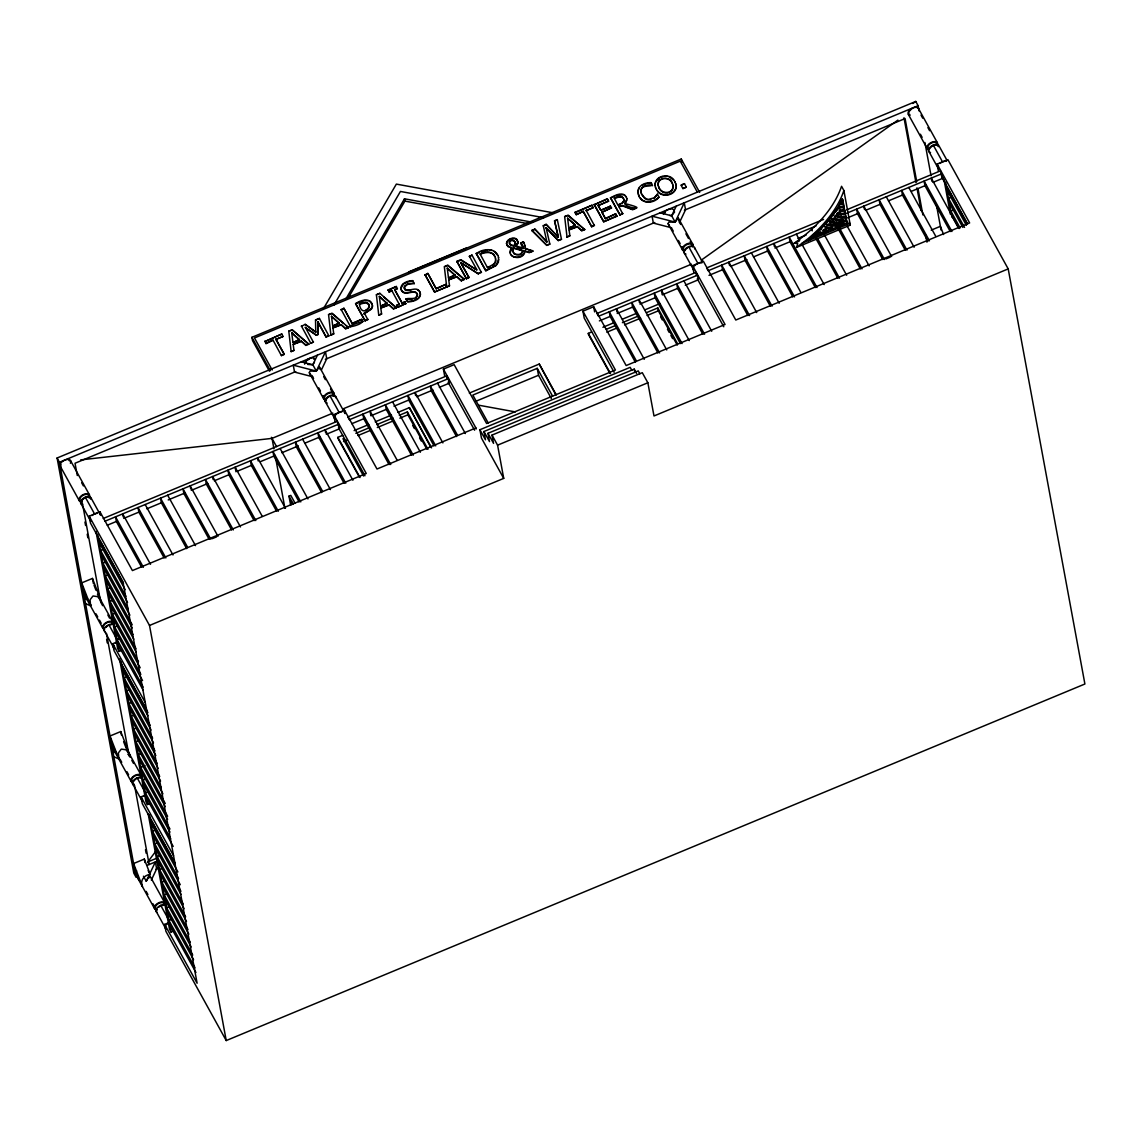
<?xml version="1.0" encoding="UTF-8"?>
<svg xmlns="http://www.w3.org/2000/svg" width="1142" height="1142" viewBox="0 0 1142 1142"><rect width="100%" height="100%" fill="white"/><g stroke="black" fill="none" stroke-linecap="round" stroke-linejoin="round"><path stroke-width="1.5" d="M637.978 192.855C637.008 185.818 645.173 182.292 651.083 182.649C655.993 188.887 640.262 182.777 641.033 191.071M512.829 251.397L513.615 247.871L523.107 250.555L521.038 254.095M626.872 198.551L626.073 202.42M372.392 305.328C373.72 310.496 352.807 319.517 371.278 309.254A6.966 5.582 -10.5 0 0 372.463 305.742C371.692 296.906 359.502 300.118 355.633 303.843L365.04 320.873L367.767 319.289L365.04 320.873M510.089 252.739C512.944 247.457 510.645 247.928 506.862 245.002M509.332 243.146L510.017 241.276L512.13 240.377L514.999 241.861M400.942 288.298L403.283 284.115L408.251 281.846M495.771 259.734L495.514 261.304A7.551 6.053 -10.5 0 1 492.673 264.73L487.477 267.642L489.604 266.757M658.106 183.962C658.963 177.067 669.769 176.767 671.981 183.12M673.123 187.045C671.967 194.854 659.862 193.74 658.534 186.389M369.337 305.828C366.925 312.48 360.472 313.151 359.445 304.2C362.656 302.202 368.909 300.774 369.408 306.256L368.609 308.554L365.183 310.624M498.754 259.619L495.999 265.201L485.735 270.754L496.071 265.615L498.397 262.275L498.54 257.264M506.52 243.76C507.077 239.392 512.858 237.308 516.498 239.235L518.111 241.704M655.108 183.905C656.065 174.512 671.753 172.799 674.851 181.921M676.135 187.131C675.136 196.538 659.491 198.265 656.379 189.129M638.007 191.099L639.277 187.888M417.444 294.55L417.058 295.835C415.574 301.645 402.027 295.15 407.665 301.916C412.819 301.916 421.683 299.547 420.242 292.752M512.858 250.098L513.615 247.871M403.983 287.741L407.18 284.458L414.218 283.359L408.865 283.473L404.339 286.1L404.996 289.854L410.949 290.011M420.299 295.036L418.243 298.219L413.076 300.731L407.58 301.502L406.024 298.662M523.107 250.555C522.222 254.837 515.499 256.493 513.243 252.453M524.892 251.04L529.203 252.71L532.829 251.197L529.131 252.282L524.892 251.04C523.607 257.05 514.043 259.848 510.645 254.209M524.963 251.468C523.322 262.003 504.093 257.507 511.816 247.614M518.025 242.718C510.26 248.599 529.988 251.897 520.681 243.003L523.45 241.861L524.135 243.374M842.268 198.751L837.214 209.1L828.749 220.691L808.45 240.605M837.214 209.1L842.653 199.45L847.278 224.489L842.411 199.565L842.796 200.264M626.772 200.335C616.052 208.501 656.093 211.056 624.603 203.533M320.074 369.237L319.289 367.253L316.334 371.093L312.851 364.783L317.419 355.148M310.624 374.576L309.282 372.577L309.996 371.107L316.334 371.093L325.47 351.793L326.74 358.716L321.416 369.965M143.449 876.185L146.233 881.224L155.383 861.939L156.654 868.848L151.329 880.111M678.876 220.249L678.091 218.265L675.136 222.105L671.653 215.795L676.221 206.145M669.44 225.588L668.084 223.589L668.798 222.119L675.136 222.105L684.272 202.805L685.557 209.728L679.461 222.59M307.598 364.412L312.851 364.783L314.464 362.043M146.233 881.224L147.846 878.469M669.683 215.41L671.653 215.795L674.608 211.955M655.494 182.235L659.048 178.223M675.736 188.787C672.652 195.396 662.046 197.123 657.592 190.971M638.307 194.297C640.562 204.075 653.595 204.332 658.948 197.166L657.435 194.169L654.252 197.809L648.056 199.522L644.188 197.752L642.075 195.082M657.435 194.169L654.323 198.223M796.616 247.386L797.701 243.574L794.29 243.175C814.503 228.814 833.232 210.171 841.568 186.303L843.881 190.5L850.276 225.102L796.616 247.386L807.751 238.935A102.437 59.198 -28.9 0 0 843.881 190.5M323.571 308.468L396.36 184.105L553.513 212.869M333.921 305.071L400.428 191.456L543.706 217.679M345.955 298.819L404.482 198.808L532.543 222.247M348.182 298.048L404.91 201.106L404.482 198.808M833.217 214.939L833.846 212.783L835.958 211.555L834.873 211.341L835.901 209.885L837.143 210.142L838.328 208.715L836.829 208.401M134.599 785.667L149.174 864.508L147.761 861.939L156.311 850.576M828.749 220.691L830.619 217.123L831.947 219.678L833.446 219.978L834.631 218.565L833.118 218.25L831.947 219.678M809.707 240.077L809.321 239.377L813.19 236.851L814.689 237.151L818.557 234.624L822.74 233.81L823.924 232.383L825.423 232.697L829.292 230.156L833.474 229.356L834.659 227.929L838.842 227.13L845.394 223.475L846.893 223.775M825.323 224.36L826.508 222.933M843.053 203.033L841.868 204.447L840.369 204.147L841.554 202.719L843.438 203.733M839.898 207.987L841.083 206.574L839.57 206.259L838.399 207.687L839.898 207.987L838.599 205.66M827.208 225.359L828.393 223.946L829.891 224.246L828.721 225.673L827.208 225.359L825.923 223.033M843.695 206.488L842.511 207.901L841.012 207.601L842.196 206.174L844.081 207.187M821.626 234.21L822.811 232.782L821.298 232.468L820.127 233.896L821.626 234.21L820.341 231.869M826.351 228.514L827.536 227.087L826.037 226.787L824.852 228.214L826.351 228.514L825.066 226.187M831.076 222.833L832.261 221.405L830.762 221.091L829.577 222.519L831.076 222.833L829.791 220.492M833.76 221.719L832.575 223.133L834.088 223.447L835.259 222.019L833.76 221.719L832.475 219.378M838.485 216.024L837.314 217.451L838.813 217.751L839.984 216.338L838.485 216.024L837.2 213.697M844.338 209.942L843.153 211.37L841.654 211.056L842.825 209.643L844.723 210.642M826.994 231.969L828.178 230.556L826.665 230.241L825.495 231.669L826.994 231.969L825.695 229.642M831.719 226.287L832.903 224.86L831.405 224.56L830.22 225.973L831.719 226.287L830.434 223.946M836.444 220.606L837.628 219.178L836.13 218.864L834.945 220.292L836.444 220.606L835.159 218.265M841.169 214.91L842.353 213.483L840.855 213.183L839.67 214.61L841.169 214.91L839.884 212.583M830.862 229.442L832.033 228.015L833.546 228.329L832.361 229.742L830.862 229.442L831.647 227.315L832.033 228.015M844.966 213.411L843.795 214.824L842.282 214.525L843.467 213.097L845.351 214.111M835.83 226.516L837.015 225.088L838.513 225.388L837.728 227.515L835.83 226.516L837.728 227.515M838.199 223.661L839.384 222.247L840.883 222.547L840.084 224.674L838.199 223.661L840.084 224.674M840.569 220.82L841.74 219.407L843.253 219.707L842.453 221.834L840.569 220.82L842.453 221.834M836.215 227.215L837.4 225.788L838.899 226.102M838.585 224.36L839.77 222.947L841.269 223.247M840.955 221.519L842.125 220.106L843.638 220.406M837.343 226.815L838.513 225.388M839.698 223.975L840.883 222.547M845.608 216.866L844.423 218.279L842.924 217.979L844.109 216.552L845.994 217.565M841.197 224.275L842.382 222.861L843.881 223.161L843.096 225.288L841.197 224.275L843.096 225.288M841.583 224.988L842.767 223.561L844.266 223.861M842.71 224.589L843.881 223.161M846.251 220.32L845.066 221.748L843.567 221.434L844.752 220.021L846.636 221.02M515.913 246.401L518.111 243.146L516.427 238.806C512.787 236.894 507.005 238.978 506.448 243.332L507.776 246.544L511.887 248.042M415.988 297.448L417.529 294.979C415.659 286.77 403.369 297.834 400.999 288.94M821.084 229.099L820.698 228.4L824.139 225.773L823.368 225.616L823.753 226.316M87.506 598.379L87.12 599.564L86.535 597.509M90.975 604.689L90.603 605.86L90.075 599.793L93.002 595.981L97.67 596.638L101.338 601.406L92.459 578.423L81.724 582.877L90.603 605.86L85.55 603.633M115.799 751.507L115.413 752.692L114.828 750.637M119.282 757.817L118.896 758.987L118.368 752.921L121.295 749.109L125.963 749.766L129.631 754.534L128.061 754.462M809.321 238.778L819.356 229.785L820.598 230.042L821.783 228.628L820.698 228.4M622.504 203.105L624.032 200.193C623.389 194.483 616.666 197.994 614.339 198.351C617.294 196.638 623.218 194.611 623.946 199.779C625.074 203.362 613.511 206.102 620.434 204.175M912.886 103.494L915.77 101.438L918.111 105.706L919.082 110.96M701.345 260.105L897.883 120.124M669.312 192.341L672.452 189.857L673.038 185.703M642.047 185.332L646.001 183.662M148.588 877.698L149.659 877.584M466.379 247.957L409.136 271.725L409.35 272.881M269.412 371.179L252.539 340.616L251.925 337.304L681.26 159.024L699.661 192.356M264.915 341.515L281.817 334.035L283.016 336.476L275.921 339.417L284.215 354.434L281.403 355.605L273.038 340.159L266.029 343.528L273.038 340.159M291.139 351.55L288.783 331.151L292.238 329.71L308.84 344.213L305.87 345.441L301.26 341.058L293.194 344.399L293.979 350.38L291.139 351.55L293.979 350.38M301.431 326.355L305.171 324.342L315.763 332.051L305.171 324.342M315.763 332.051L315.535 320.031L319.432 318.418L328.91 335.876L326.112 337.033L317.933 321.944L326.112 337.033M330.909 335.049L328.553 314.635L332.008 313.194L348.595 327.697L345.641 328.925L341.015 324.542L332.95 327.897L333.75 333.864L330.909 335.049L333.75 333.864M343.928 308.254L341.201 309.839L343.928 308.254L352.293 323.686L361.643 319.36L352.221 323.272M378.759 315.178L376.389 294.764L379.858 293.337L396.445 307.826L393.49 309.054L388.865 304.671L380.8 308.026L381.599 313.993L378.759 315.178L381.599 313.993M389.179 292.052L391.792 290.511L389.179 292.052L388.152 289.882L396.331 286.485L397.373 288.64L394.675 289.768L402.17 303.315L404.782 301.774L402.17 303.315M446.665 286.528L444.309 266.571L447.764 265.13L464.28 279.205L461.397 280.861L456.786 276.478L448.72 279.819L449.505 285.8L434.517 292.024L425.11 274.994L427.836 273.409L436.215 288.84L427.836 273.409M478.227 273.409L481.382 272.11L478.312 273.837L460.797 262.603L468.905 277.292L466.364 278.805L456.886 261.347L460.868 259.691L476.871 270.069M471.974 255.08L469.433 256.593L471.974 255.08L481.453 272.524M485.735 270.754L476.328 253.724C482.409 248.471 496.456 246.958 498.611 257.692M531.872 230.213L546.675 245.002L549.844 244.131L546.747 245.416L531.944 230.627L534.741 229.014L546.89 241.833L534.741 229.014M546.147 224.731L543.307 225.916L546.076 224.303L558.31 237.265L546.076 224.303M558.31 237.265L554.555 220.777L557.31 219.635L561.493 239.292L558.324 240.605L546.147 227.829L558.324 240.605M567.017 237.008L564.648 216.595L568.116 215.153L584.704 229.656L581.749 230.884L577.124 226.501L569.059 229.856L569.858 235.823L567.017 237.008L569.858 235.823M576.253 214.696L583.262 211.341L576.253 214.696L575.068 212.269L592.056 205.217L593.24 207.658L586.146 210.599L593.24 207.658M615.666 213.868L605.346 218.607L615.666 213.868L616.851 216.309L603.661 221.791L594.254 204.761L607.373 198.851L608.558 201.292L598.165 205.603L600.749 210.271L610.428 206.245L600.749 210.271M619.935 215.024L622.661 213.44L619.935 215.024L610.542 197.994C614.096 195.725 623.189 190.743 626.301 197.138M266.457 340.873L281.817 334.035M308.84 344.213L292.309 330.138L288.783 331.151M343.514 323.372L332.079 313.622L328.553 314.635M355.633 303.843L364.269 300.56L368.495 300.717M388.223 290.311L396.331 286.485M425.11 274.994L427.922 273.823M445.537 266.514L447.85 265.544L464.366 279.633M456.957 261.761L460.94 260.119L475.429 269.169M476.328 253.724L479.54 252.396M531.944 230.627L534.827 229.428M554.641 221.205L557.31 219.635M584.704 229.656L568.188 215.581L564.648 216.595M575.154 212.683L592.056 205.217M594.254 204.761L607.373 198.851M610.542 197.994L614.624 196.296M394.675 289.768L397.373 288.64M494.743 256.522C492.116 250.269 484.037 252.91 480.14 254.081C485.407 250.598 494.172 251.112 495.571 258.42M275.921 339.417L283.016 336.476M598.165 205.603L608.486 200.864M641.09 192.47C639.577 186.232 648.67 183.405 652.596 185.689M523.193 248.471L520.752 243.432L523.45 241.861M601.863 212.284L611.455 207.844L601.863 212.284L605.346 218.607M636.28 208.244L632.639 209.757L622.204 205.76L618.935 206.673L622.133 205.332L632.554 209.329L636.208 207.815M299.404 339.445L292.98 342.571L299.49 339.873L291.71 332.765L292.98 342.571M339.174 322.929L332.75 326.055L339.26 323.357L331.48 316.263L332.75 326.055M387.024 303.058L380.6 306.184L387.095 303.486L379.33 296.392L380.6 306.184M454.944 274.865L448.506 277.991L455.016 275.279L447.25 268.184L448.506 277.991M575.283 224.888L567.588 218.222L575.354 225.317L568.844 228.015L573.727 225.988M318.004 322.358L318.018 334.635L316.32 335.334L305.357 327.611L316.248 334.92L317.947 334.206L317.933 321.944M301.331 341.472L293.194 344.399M341.101 324.97L332.95 327.897M388.951 305.1L380.8 308.026M461.397 280.861L456.857 276.892L448.72 279.819M577.21 226.93L569.059 229.856M406.095 299.09L412.305 299.047M681.117 185.033L684.458 183.648L686.256 187.188L682.916 188.573L681.203 185.461L684.458 183.648M436.13 288.426L445.566 284.515L446.75 286.942M396.659 305.599L399.286 304.058L396.659 305.599L397.63 307.341L405.738 303.515L397.63 307.341M437.786 288.198L445.566 284.515M275.85 338.988L284.144 354.006L281.403 355.605M301.26 341.058L305.799 345.027L308.754 343.785M326.027 336.619L328.91 335.876M341.015 324.542L345.555 328.511L348.524 327.283M362.756 321.373C330.723 331.294 368.752 325.199 361.643 319.36M388.865 304.671L393.405 308.64L396.374 307.412M434.517 292.024L449.505 285.8M461.325 280.432L464.28 279.205M466.364 278.805L468.905 277.292M558.252 240.191L561.493 239.292M577.124 226.501L581.663 230.47L584.633 229.242M591.642 226.773L594.368 225.188L591.642 226.773L583.348 211.755M603.661 221.791L616.766 215.881M310.838 343.385L313.379 341.872L310.838 343.385L301.345 325.927M57.1 457.999L59.427 462.267L136.141 877.37L133.8 873.102L57.1 457.999L915.77 101.438M59.427 462.267L918.111 105.706M295.707 371.607L75.029 463.252L77.285 475.515M325.356 359.302L654.737 222.519M684.386 210.214L905.078 118.568L916.726 181.649M80.697 459.883L272.01 438.385L332.879 413.118M342.743 409.007L691.481 264.202M164.634 924.392L197.109 983.219L122.965 581.949L90.489 523.122L89.204 516.198L99.939 511.744L132.415 570.572L366.254 473.473L333.778 414.646L344.513 410.192L376.988 469.019L475.886 427.95L443.41 369.123L454.145 364.655L486.62 423.496L615.424 370.008L582.948 311.181L593.669 306.727L626.159 365.554L725.056 324.485L692.58 265.658L703.315 261.19L735.791 320.031L969.629 222.933L937.139 164.091L947.874 159.637L1008.2 268.898L1084.9 684.001L226.23 1040.562L165.904 931.301L164.634 924.392L168.659 922.707M103.237 518.497L337.076 421.398L339.474 428.807L326.298 434.288M446.708 375.875L347.81 416.944L349.352 419.742L448.264 378.673L446.708 375.875L447.279 378.944M695.878 272.41L596.981 313.479L598.522 316.277L697.434 275.208L695.878 272.41L696.449 275.479M823.539 219.407L706.612 267.956L708.168 270.754L815.959 225.988M846.593 209.828L940.451 170.857L942.849 178.266L932.971 182.363M104.793 521.294L338.632 424.196M846.493 213.311L941.993 173.655M107.291 525.234L117.169 521.123M123.75 518.397L140.223 511.559M146.804 508.818L161.636 502.666M168.217 499.925L184.69 493.087M191.271 490.361L207.744 483.523M214.325 480.782L229.142 474.629M237.379 471.203L252.196 465.051M260.433 461.639L275.251 455.487M281.846 452.746L298.305 445.908M304.9 443.167L319.717 437.015M351.836 423.682L364.798 418.3M371.293 415.602L385.882 409.55M393.99 406.181L410.206 399.443M416.687 396.759L432.904 390.022M439.385 387.324L449.106 383.284L448.264 378.673M599.379 320.888L610.727 316.177M617.208 313.479L633.425 306.755M639.92 304.058L656.122 297.334M662.617 294.636L677.206 288.569M685.314 285.214L698.276 279.819L697.434 275.208M709.011 275.365L723.842 269.212M730.423 266.471L746.897 259.634M753.477 256.907L768.295 250.755M774.89 248.014L791.349 241.176M797.944 238.435L806.166 235.024M847.335 217.922L858.87 213.14M865.45 210.399L880.268 204.247M888.505 200.835L903.322 194.682M911.559 191.256L926.376 185.104M794.29 243.175L799.172 241.148M802.041 243.275L849.962 223.375M359.387 477.156L338.046 438.514L337.846 437.357L342.714 435.33M354.106 430.605L368.738 424.524M375.247 421.826L391.506 415.074M398.016 412.376L409.393 407.651L431.576 447.835M609.828 373.163L588.501 334.52L588.287 333.364L591.542 332.008M602.919 327.283L614.31 322.558M622.433 319.175L637.079 313.108M645.201 309.725L659.848 303.644M355.847 433.332L368.723 427.979M376.774 424.638L392.877 417.943M399.315 415.274L407.366 411.934L427.979 449.291M606.288 329.324L615.952 325.313M622.39 322.644L638.492 315.963M646.543 312.623L657.806 307.94L677.577 343.728M343.499 441.554L346.711 440.227M357.988 435.545L370.865 430.191M377.303 427.522L393.405 420.827M399.843 418.158L407.894 414.817L407.366 411.934M606.83 332.208L616.48 328.197M624.531 324.856L640.633 318.175M647.071 315.506L658.349 310.824L657.806 307.94M469.333 393.091L539.252 364.055L556.311 394.946M552.614 396.203L537.225 368.338L472.831 395.075L488.205 422.954M103.408 549.273L100.553 550.458L125.848 596.295M951.357 197.166L948.488 198.351L964.519 227.386M475.714 401.327L538.51 375.261L537.225 368.338M105.763 562.035L102.908 563.22L128.218 609.057M953.713 209.928L950.843 211.113L960.122 227.929M290.568 504.678L288.983 496.128L290.782 495.385L295.05 503.122M931.201 230.142L940.394 226.316L943.563 234.524M108.119 574.797L105.264 575.982L132.258 624.874M212.255 538.667L216.552 536.883M885.907 258.934L890.203 257.15M226.23 1040.562L149.516 625.459L503.722 478.384L481.453 438.043L479.911 429.735L630.184 367.339L631.783 370.222M479.911 429.735L485.478 439.813L483.951 431.519L634.224 369.123L636.608 373.448M110.489 587.545L107.619 588.744L132.929 634.581M483.951 431.519L489.518 441.597L487.991 433.303L638.25 370.907L639.848 373.791M487.991 433.303L493.558 443.382L492.016 435.088L642.289 372.692L647.857 382.77L653.995 415.973L1008.2 268.898M112.844 600.307L109.975 601.506L136.126 648.87M503.722 478.384L497.584 445.166L647.857 382.77M115.199 613.068L112.344 614.268L138.482 661.632M117.555 625.83L114.7 627.029L140.851 674.394M117.055 639.777L119.91 638.592M146.519 709.482L114.043 650.64L112.772 643.731L116.798 642.061M96.014 531.473L117.655 648.585L119.196 651.397L122.066 650.198M126.99 676.878L124.121 678.062L150.273 725.441M129.346 689.64L126.491 690.824L152.643 738.203M131.701 702.401L128.846 703.586L154.998 750.951M134.071 715.163L131.202 716.348L157.353 763.712M129.631 754.534L120.752 731.551L110.017 736.005L118.896 758.987L113.857 756.761M136.426 727.925L133.557 729.11L159.709 776.474M138.782 740.673L135.912 741.872L161.222 787.709M141.137 753.434L138.282 754.634L165.276 803.525M144.92 765.611L140.637 767.395L167.631 816.287M145.848 778.958L142.993 780.143L169.987 829.049M148.217 791.72L145.348 792.905L170.658 838.756M174.826 862.61L142.35 803.768L141.066 796.859L145.091 795.189M119.567 658.991L145.948 801.713L147.489 804.525L150.359 803.326M155.283 830.006L152.428 831.19L178.58 878.569M157.639 842.767L154.784 843.952L180.936 891.331M144.32 859.084L133.585 863.538L142.464 886.52C139.695 880.768 144.12 874.915 150.23 874.401L144.32 859.084L144.948 862.538M160.008 855.529L157.139 856.714L183.291 904.079M147.761 861.939L157.639 857.842M147.332 865.279L157.41 861.097M155.883 869.176L159.166 867.806M162.364 868.291L159.495 869.476L185.646 916.84M164.719 881.053L161.85 882.238L188.002 929.602M167.075 893.801L164.22 895L190.357 942.364M169.43 906.562L166.575 907.762L192.727 955.126M171.785 919.324L168.93 920.523L195.082 967.888M148.189 813.875L169.516 929.245L171.057 932.043L173.927 930.858M481.139 251.725L487.805 249.927M615.981 195.739L623.204 194.654M660.961 177.253L663.059 176.553M519.81 254.752L514.442 254.223L512.758 250.969M650.897 199.807L646.8 199.636M667.884 192.812C662.96 194.054 658.791 189.444 658.12 184.918M414.289 283.787L412.719 280.661C407.737 280.504 398.658 283.915 401.499 290.411C404.982 296.949 413.161 289.069 417.187 293.694M409.421 281.474L412.719 280.661M647.871 183.262L651.083 182.649M665.115 176.239L667.071 176.282M404.91 201.106L527.704 223.589M478.698 405.196L515.356 411.905M832.832 214.239L833.603 214.396L831.747 215.681M828.35 219.978L827.122 221.391M489.433 249.941L491.945 250.455M660.119 212.84L671.653 215.795M675.136 222.105L652.068 216.181L653.352 223.104L671.467 227.758M301.317 361.828L312.851 364.783M316.334 371.093L293.266 365.169L294.55 372.092L312.665 376.746M513.686 248.299L523.179 250.969M515.841 245.973L523.107 248.042M525.349 247.115L525.377 248.67L532.757 250.769M525.377 248.67L532.829 251.197M84.594 598.451L87.12 599.564L82.681 588.073M112.887 751.579L115.413 752.692L110.974 741.201M668.884 176.682L673.623 180.065M460.797 262.603L478.312 273.837M417.415 289.868L418.843 290.767M510.131 244.488L514.057 245.716L515.313 242.447M645.487 199.036L641.376 193.54M624.417 195.154L625.459 195.967M369.794 301.302L372.278 304.571M494.2 251.511L497.684 255.351M383.741 297.006L396.445 307.826M346.055 325.527L348.595 327.697M455.016 275.279L447.25 268.184M387.095 303.486L379.33 296.392M339.26 323.357L331.48 316.263M299.49 339.873L291.71 332.765M640.448 198.151C645.087 204.932 655.123 200.849 658.948 197.166M368.909 304.714L365.954 302.744L359.445 304.2M404.211 288.526C408.222 293.251 416.901 285.029 419.899 292.124M509.589 243.746L511.074 245.487L514.128 246.144C518.354 243.075 511.887 236.894 509.361 241.733L509.675 244.174M918.396 108.347L937.339 142.664M946.832 160.037L939.238 146.29A5.881 3.397 -28.9 0 0 931.23 146.176A5.881 3.397 -28.9 0 0 930.53 152.543M921.009 115.099L922.736 118.211M927.889 127.576L929.617 130.702M933.228 145.063L942.507 161.864M920.395 134.214L922.122 137.34M908.361 114.443L927.304 148.76M928.503 150.744L937.782 167.56M941.308 175.468L942.849 178.266M941.836 177.21L967.488 223.661M946.133 185.589L967.217 223.803M946.989 190.214L966.389 225.359M949.345 202.962L962.834 227.415M959.109 228.543L931.258 178.109L931.829 181.193M951.7 215.724L958.452 227.957M951.943 231.512L924.106 181.078L924.963 185.689L950.272 231.54M908.775 187.445L935.769 236.351M929.46 240.848L901.623 190.414L902.466 195.039L927.775 240.876M886.292 196.795L914.128 247.214M906.962 250.184L879.126 199.764L879.982 204.375L905.292 250.212M891.631 256.55L863.795 206.131L864.366 209.2M884.479 259.519L856.643 209.1L857.499 213.711L882.795 259.548M843.124 201.991L841.226 200.992L841.625 201.691M847.207 226.159L869.148 265.886M840.055 229.128L861.996 268.87M838.385 229.157L860.311 268.898M832.789 221.105L834.088 223.447M823.882 233.967L846.65 275.236M817.572 238.478L839.498 278.205M815.888 238.507L837.828 278.234M796.331 234.139L799.7 240.248M802.241 244.845L824.167 284.572M817.015 287.541L789.179 237.108L790.021 241.733L815.331 287.57M800.842 292.381L773.848 243.474L774.404 246.558M794.518 296.877L766.682 246.458L767.538 251.069L792.848 296.906M751.35 252.825L779.187 303.244M772.035 306.213L744.199 255.794L745.055 260.405L770.35 306.242M697.091 191.685L680.247 161.165L254.495 337.961L272.181 370.008M756.703 312.58L728.867 262.16L729.424 265.23M749.552 315.563L721.701 265.13L722.558 269.74L747.867 315.577M678.134 217.708L692.78 244.231M694.664 247.843L702.259 261.604M679.019 221.334L680.746 224.46M685.914 233.81L688.498 238.492M690.211 241.619L691.938 244.731M688.669 246.615L697.948 263.431M671.525 227.972L673.238 231.098M678.405 240.448L680.132 243.574M681.845 246.686L683.573 249.812M683.93 252.296L693.223 269.112M668.099 223.803L682.745 250.326M697.277 278.762L723.771 326.755M683.887 280.832L711.723 331.266M704.571 334.235L676.735 283.801L677.577 288.412L702.887 334.263M614.339 198.351L617.965 205.203M618.935 206.673L622.747 213.868M610.456 197.566L619.863 214.61M689.24 340.601L661.389 290.168L662.246 294.779M607.444 199.279L608.558 201.292M615.738 214.296L616.851 216.309M610.342 205.831L611.541 208.272M682.074 343.571L654.238 293.137L655.094 297.762L680.404 343.599M658.349 310.824L677.249 345.055M660.59 316.819L662.317 319.931M667.47 329.267L669.183 332.379M670.911 335.491L672.624 338.603M598.094 205.189L600.663 209.843M601.777 211.87L605.274 218.193M594.168 204.332L603.576 221.362M666.742 349.937L638.906 299.518L639.477 302.587M586.074 210.171L594.44 225.616M583.262 211.341L591.556 226.359M659.591 352.907L631.754 302.487L632.597 307.098L657.906 352.935M575.068 212.269L576.182 214.282M644.259 359.273L616.423 308.854L616.98 311.923M636.251 360.715L609.257 311.823L610.113 316.434L635.423 362.271M614.139 372.278L584.219 318.09L582.948 311.181M588.287 333.364L610.47 373.548M480.14 254.081L487.477 267.642M555.669 394.547L539.252 364.055M476.257 253.296L485.664 270.326M538.51 375.261L551.329 398.487M469.362 256.165L476.799 269.655M460.883 263.017L468.991 277.706M456.886 261.347L466.279 278.377M425.038 274.565L434.445 291.595M492.016 435.088L497.584 445.166M404.782 301.774L405.824 303.943M448.107 382.227L474.601 430.22M394.604 289.34L402.084 302.901M391.792 290.511L399.357 304.486M388.152 289.882L389.108 291.624M396.588 305.185L397.544 306.913M437.529 383.127L465.365 433.56M457.371 435.002L430.377 386.11L431.219 390.721L456.529 436.558M442.882 442.896L415.031 392.477L415.602 395.546M364.269 312.937L367.852 319.703M435.716 445.865L407.88 395.446L408.736 400.057L434.046 445.894M355.562 303.415L364.969 320.445M361.714 319.774L362.828 321.787M430.934 447.436L409.393 407.651M407.894 414.817L426.794 449.063M412.733 425.481L414.446 428.593M419.599 437.928L421.312 441.04M343.999 308.668L352.293 323.686M392.548 401.813L420.384 452.232M341.115 309.411L350.594 326.869M413.233 455.215L385.396 404.782L386.239 409.393L411.548 455.244M397.059 460.055L370.065 411.149L370.907 415.759M390.735 464.551L362.899 414.118L363.756 418.729L389.065 464.58M305.271 327.197L313.45 342.3M319.332 366.696L333.978 393.219M335.862 396.831L343.457 410.592M323.657 376.56L325.384 379.686M330.552 389.037L332.279 392.163M329.867 395.603L339.145 412.419M311.852 375.404L313.579 378.53M318.746 387.88L320.459 391.007M323.043 395.689L324.771 398.801M325.127 401.299L334.406 418.1M309.296 372.792L323.928 399.315M338.475 427.75L364.969 475.743M342.971 438.671L363.584 476.028M337.846 437.357L360.03 477.542M352.921 480.254L325.085 429.82L325.656 432.904M345.769 483.223L317.919 432.804L318.775 437.415L344.085 483.252M264.844 341.087L266.029 343.528M251.925 337.304L270.326 370.636M302.587 439.17L330.423 489.59M322.429 491.031L295.435 442.14L296.292 446.75L321.601 492.587M280.104 448.506L307.94 498.926M271.411 437.286L276.564 446.622M300.789 501.895L272.952 451.475L273.795 456.086L299.104 501.923M288.983 496.128L293.251 503.865M292.68 504.35L290.967 501.238L291.595 504.693M285.457 508.276L257.607 457.842L258.178 460.911M278.291 511.245L250.455 460.811L251.311 465.422L276.621 511.273M262.118 516.084L235.124 467.178L235.98 471.789M255.808 520.581L227.972 470.147L228.828 474.758L254.124 520.609M240.477 526.947L212.64 476.514L213.197 479.597M233.311 529.917L205.474 479.483L206.331 484.108L231.64 529.945M217.979 536.283L190.143 485.85L190.714 488.933M210.827 539.252L182.991 488.833L183.848 493.444L209.143 539.281M167.66 495.2L195.496 545.619M187.502 547.061L160.508 498.169L161.35 502.78L186.66 548.617M145.162 504.536L172.999 554.955M165.847 557.938L138.011 507.505L138.867 512.116L164.177 557.967M150.516 564.305L122.679 513.871L123.25 516.941M143.364 567.274L115.528 516.841L116.37 521.451L141.679 567.303M70.461 460.454L89.404 494.772M91.303 498.397L100.582 515.199L99.939 511.744M81.682 482.795L83.395 485.921M85.293 497.155L94.572 513.971M89.204 516.198L149.516 625.459M80.568 502.851L89.847 519.653M60.426 466.55L79.369 500.867M98.183 537.696L123.493 583.548M99.04 542.307L125.192 589.686M101.395 555.069L127.547 602.448M103.751 567.831L129.903 615.21M106.12 580.593L132.272 627.957M108.476 593.355L133.785 639.192M110.831 606.116L136.141 651.954M113.186 618.878L140.18 667.77M97.47 594.225L112.972 622.304M100.939 602.533L102.666 605.645M107.833 615.01L109.546 618.122M115.542 631.64L142.536 680.532M108.861 624.688L143.207 687.156M117.911 644.402L143.207 690.239M112.772 643.731L145.248 702.558M96.014 613.854L97.741 616.966M99.468 620.092L101.181 623.204M83.98 594.083L102.937 628.4M104.136 630.384L113.415 647.186M121.766 665.301L147.918 712.679M122.622 669.911L147.932 715.763M124.978 682.673L151.129 730.052M127.333 695.435L153.485 742.814M129.703 708.197L155.84 755.576M132.058 720.959L158.21 768.338M134.413 733.721L160.565 781.085M136.769 746.483L162.921 793.847M139.124 759.244L165.276 806.609M141.48 772.006L167.631 819.371M125.763 747.353L140.409 773.862M128.375 754.091L130.088 757.217M131.815 760.344L133.543 763.456M143.849 784.768L170.001 832.133M137.154 777.816L144.749 791.577M146.205 797.53L173.199 846.422M141.066 796.859L173.541 855.686M113.115 746.697L114.842 749.823M120.01 759.173L121.737 762.299M126.89 771.649L128.618 774.776M112.287 747.211L131.23 781.528M132.429 783.512L141.708 800.314M150.059 818.429L175.368 864.28M150.915 823.039L177.909 871.946M153.271 835.801L180.265 884.707M155.64 848.563L180.936 894.414M157.996 861.325L184.148 908.704M160.351 874.087L186.503 921.451M162.706 886.849L188.858 934.213M165.062 899.611L191.214 946.975M148.146 870.618L150.23 874.401M149.331 874.872L164.833 902.951M167.417 912.372L193.569 959.737M160.722 905.349L168.317 919.096M169.787 925.134L195.939 972.499M146.162 891.388L147.875 894.5M153.042 903.864L154.77 906.991M154.798 909.061L135.855 874.729A5.881 3.397 -28.9 0 1 136.626 870.818M155.997 911.031L165.276 927.846M848.991 222.276L850.276 225.102M672.695 184.661C671.881 175.925 656.607 176.096 658.206 185.332M655.479 187.131L656.45 189.558M674.779 181.492L675.736 183.876M639.277 196.71L637.893 192.441M419.828 291.71L420.484 294.308M524.05 242.96L525.149 246.001M94.044 585.261L95.942 590.186M123.607 741.672L125.52 746.597M134.542 868.734L138.981 880.225L138.396 878.155M626.216 196.71L626.958 198.979M672.624 184.247L673.109 186.117M641.005 192.056L641.461 193.969M675.65 183.448L676.192 185.761M655.037 185.261L655.551 187.559M554.555 220.777L558.238 236.837M546.147 227.829L549.844 244.131M543.221 225.488L546.89 241.833M945.505 182.178L951.957 217.137M943.949 179.365L950.415 214.325M937.139 164.091L938.424 171.014M924.906 142.493L931.058 175.768M936.554 205.546L941.094 230.07M918.025 188.658L922.879 214.939M927.09 237.722L927.747 241.233M903.979 117.754L915.955 182.592M916.94 187.845L921.137 210.628M925.677 235.152L926.976 242.161M811.662 227.772L812.233 230.855M681.26 159.024L681.874 162.335M686.256 187.188L682.916 188.573M692.58 265.658L693.851 272.567M634.224 369.123L634.838 372.435M593.669 306.727L594.639 311.909M525.063 245.573L525.448 249.084M475.886 427.95L476.1 429.107M443.41 369.123L444.681 376.032M379.858 293.337L376.389 294.764M344.513 410.192L345.141 413.647M319.432 318.418L315.535 320.031M333.778 414.646L335.049 421.555M272.01 438.385L273.952 448.849M275.565 457.571L284.9 508.147M97.555 534.27L119.196 651.397M121.123 661.789L147.489 804.525M149.416 814.931L171.057 932.043M82.467 503.551L100.596 601.677M106.434 633.21L129.103 755.876M84.936 522.008L85.579 525.506M87.206 534.27L87.848 537.782M106.634 639.406L107.277 642.917M126.063 744.541L126.705 748.053M145.491 849.677L146.133 853.188M92.459 578.423L93.416 583.619M120.752 731.551L121.395 735.005M495.485 258.006L495.585 261.732A7.551 6.053 -10.5 0 1 492.759 265.158M567.588 218.222L568.844 228.015M676.107 185.347L676.207 187.559M655.023 183.491L655.108 185.675M90.875 521.095A5.881 3.397 -28.9 0 1 90.247 517.626M91.974 515.542A5.881 3.397 -28.9 0 1 97.341 513.315M166.304 929.274A5.881 3.397 -28.9 0 1 165.676 925.819M166.389 924.749A5.881 3.397 -28.9 0 1 168.631 922.85M938.824 168.987A5.881 3.397 -28.9 0 1 938.182 165.533M939.909 163.449A5.881 3.397 -28.9 0 1 946.49 161.308M693.565 269.926A5.881 3.397 -28.9 0 1 693.608 267.085M694.336 266.015A5.881 3.397 -28.9 0 1 701.93 262.86M335.448 419.528A5.881 3.397 -28.9 0 1 335.534 415.003A5.881 3.397 -28.9 0 1 341.915 411.762M344.113 412.219A5.881 3.397 -28.9 0 1 344.798 412.833M929.731 148.688A4.896 2.826 -28.9 0 1 932.2 146.219M933.342 145.634A4.896 2.826 -28.9 0 1 937.482 145.462M938.053 145.976A4.896 2.826 -28.9 0 1 938.339 146.661M928.717 148.76A4.896 2.826 -28.9 0 1 931.215 143.107A4.896 2.826 -28.9 0 1 936.783 144.663M909.774 114.443A4.896 2.826 -28.9 0 1 909.203 113.943M908.918 112.444A4.896 2.826 -28.9 0 1 909.846 110.674M910.688 109.832A4.896 2.826 -28.9 0 1 911.701 109.09M928.988 149.745A5.881 3.397 -28.9 0 1 927.804 145.205A5.881 3.397 -28.9 0 1 934.884 141.608A5.881 3.397 -28.9 0 1 937.297 145.519M910.031 115.413A5.881 3.397 -28.9 0 1 910.731 109.061A5.881 3.397 -28.9 0 1 918.753 109.175M157.025 909.36A4.896 2.826 -28.9 0 1 157.61 904.05A4.896 2.826 -28.9 0 1 164.291 904.15M156.882 910.659A4.896 2.826 -28.9 0 1 156.897 909.86M158.667 907.233A4.896 2.826 -28.9 0 1 159.68 906.505M160.822 905.92A4.896 2.826 -28.9 0 1 163.135 905.378M157.025 912.472A5.881 3.397 -28.9 0 1 158.709 906.462A5.881 3.397 -28.9 0 1 166.375 905.763M156.468 910.031A5.881 3.397 -28.9 0 1 157.168 903.665A5.881 3.397 -28.9 0 1 165.176 903.779M137.525 875.714A5.881 3.397 -28.9 0 1 136.54 875.343M81.596 501.167A4.896 2.826 -28.9 0 1 80.611 497.384A4.896 2.826 -28.9 0 1 86.507 494.386A4.896 2.826 -28.9 0 1 88.519 497.655M81.753 503.165A4.896 2.826 -28.9 0 1 85.393 497.741M86.578 497.355A4.896 2.826 -28.9 0 1 88.719 497.27M89.533 497.569A4.896 2.826 -28.9 0 1 90.404 498.768M82.581 504.636A5.881 3.397 -28.9 0 1 83.923 497.855A5.881 3.397 -28.9 0 1 91.274 499.368M82.253 501.923A5.881 3.397 -28.9 0 1 79.412 498.026A5.881 3.397 -28.9 0 1 86.521 493.715A5.881 3.397 -28.9 0 1 89.347 497.612M60.969 465.351A4.896 2.826 -28.9 0 1 60.983 464.551M69.048 460.454A4.896 2.826 -28.9 0 1 69.619 460.954M61.111 467.164A5.881 3.397 -28.9 0 1 64.794 460.04A5.881 3.397 -28.9 0 1 70.404 463.295M684.972 250.626A4.896 2.826 -28.9 0 1 686.085 244.973A4.896 2.826 -28.9 0 1 692.209 246.229M685.157 250.241A4.896 2.826 -28.9 0 1 687.627 247.771M688.769 247.186A4.896 2.826 -28.9 0 1 691.081 246.643M685.957 254.095A5.881 3.397 -28.9 0 1 687.298 247.314A5.881 3.397 -28.9 0 1 694.65 248.813M692.723 247.072A5.881 3.397 -28.9 0 0 691.096 243.246A5.881 3.397 -28.9 0 0 684.515 245.387L683.516 246.401A5.881 3.397 -28.9 0 0 684.415 251.297M664.673 213.126A4.896 2.826 -28.9 0 1 665.272 212.226M663.459 214.211A5.881 3.397 -28.9 0 1 664.558 212.084L665.572 211.07A5.881 3.397 -28.9 0 1 674.18 210.728M326.169 399.614A4.896 2.826 -28.9 0 1 325.185 395.831A4.896 2.826 -28.9 0 1 331.08 392.834A4.896 2.826 -28.9 0 1 333.093 396.103M326.027 400.928A4.896 2.826 -28.9 0 1 326.041 400.114M326.355 399.229A4.896 2.826 -28.9 0 1 331.137 395.803M332.279 395.646A4.896 2.826 -28.9 0 1 333.278 395.717M334.106 396.017A4.896 2.826 -28.9 0 1 334.677 396.531M327.154 403.083A5.881 3.397 -28.9 0 1 328.496 396.303A5.881 3.397 -28.9 0 1 335.848 397.801M325.613 400.285A5.881 3.397 -28.9 0 1 324.428 395.746A5.881 3.397 -28.9 0 1 331.508 392.149A5.881 3.397 -28.9 0 1 333.921 396.06M305.556 362.999A4.896 2.826 -28.9 0 1 306.47 361.215M307.312 360.372A4.896 2.826 -28.9 0 1 309.482 359.059M313.622 358.888A4.896 2.826 -28.9 0 1 314.193 359.402M304.643 364.17A5.881 3.397 -28.9 0 1 308.668 358.802A5.881 3.397 -28.9 0 1 315.021 358.902M114.443 648.613A5.881 3.397 -28.9 0 1 113.815 645.159M115.542 643.074A5.881 3.397 -28.9 0 1 116.769 642.189M104.35 628.4A4.896 2.826 -28.9 0 1 106.834 622.733A4.896 2.826 -28.9 0 1 112.401 624.303M105.963 627.429A4.896 2.826 -28.9 0 1 107.819 625.845M108.961 625.274A4.896 2.826 -28.9 0 1 111.274 624.731M105.164 631.812A5.881 3.397 -28.9 0 1 106.263 626.273A5.881 3.397 -28.9 0 1 113.829 624.488M104.607 629.37A5.881 3.397 -28.9 0 1 105.949 622.59A5.881 3.397 -28.9 0 1 113.301 624.089M84.679 594.682A5.881 3.397 -28.9 0 1 84.037 591.228M142.051 801.142A5.881 3.397 -28.9 0 1 142.108 798.287M143.835 796.202A5.881 3.397 -28.9 0 1 145.063 795.317M132.643 781.528A4.896 2.826 -28.9 0 1 135.141 775.861A4.896 2.826 -28.9 0 1 140.709 777.431M134.185 784.326A4.896 2.826 -28.9 0 1 133.614 783.812M133.657 781.442A4.896 2.826 -28.9 0 1 136.126 778.972M137.254 778.401A4.896 2.826 -28.9 0 1 141.394 778.23M134.456 785.296A5.881 3.397 -28.9 0 1 134.014 779.886A5.881 3.397 -28.9 0 1 142.122 777.616M132.9 782.498A5.881 3.397 -28.9 0 1 134.242 775.718A5.881 3.397 -28.9 0 1 141.594 777.217M113.957 748.181A5.881 3.397 -28.9 0 1 112.33 744.356M815.93 234.695L814.76 236.123L816.259 236.437L817.444 235.009L815.93 234.695M818.3 231.855L817.115 233.282L818.614 233.582L819.799 232.169L818.3 231.855M823.668 229.628L822.483 231.055L823.982 231.355L825.166 229.942L823.668 229.628M835.487 215.41L834.302 216.837L835.801 217.137L836.986 215.724L835.487 215.41M837.857 212.569L836.672 213.982L838.171 214.296L839.356 212.869L837.857 212.569M840.212 209.728L839.027 211.142L840.541 211.456L841.711 210.028L840.212 209.728M829.035 227.401L827.85 228.828L829.349 229.128L830.534 227.715L829.035 227.401M834.017 224.474L832.832 225.888L834.331 226.202L835.516 224.774L834.017 224.474M836.758 222.333L835.587 223.746L837.086 224.06L838.271 222.633L836.758 222.333M839.127 219.478L837.942 220.906L839.441 221.22L840.626 219.792L839.127 219.478M841.497 216.637L840.312 218.065L841.811 218.365L842.996 216.951L841.497 216.637"/></g></svg>
